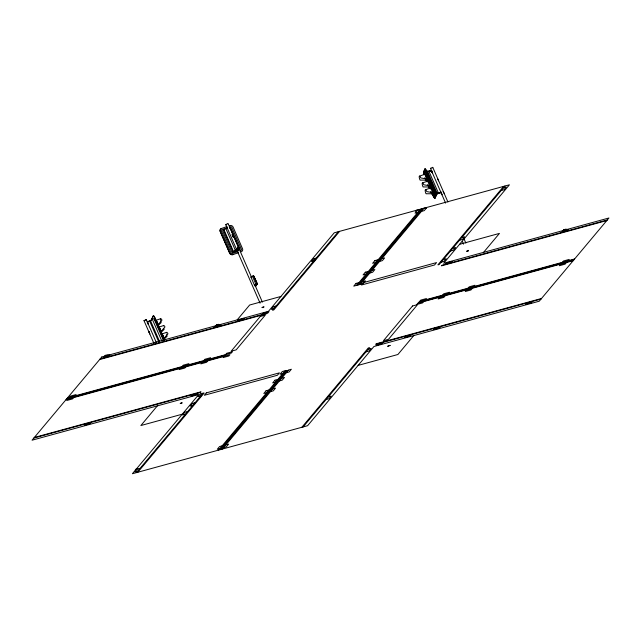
<?xml version="1.0" encoding="UTF-8"?>
<svg xmlns="http://www.w3.org/2000/svg" width="641" height="641" viewBox="0 0 641 641"><rect width="100%" height="100%" fill="white"/><g stroke="black" fill="none" stroke-linecap="round" stroke-linejoin="round"><path stroke-width="0.96" d="M423.733 172.012L424.903 168.936A2.58 0.633 70.5 0 1 426.233 170.338L435.672 191.939A2.58 0.633 70.5 0 1 436.329 195.088L435.159 198.165A2.58 0.633 70.5 0 1 434.374 197.789M423.901 174.576L425.079 171.508L425.784 171.251L435.223 192.861L434.045 195.93L433.34 196.178L432.162 193.478M428.685 171.323L431.473 170.338L432.467 172.613L431.473 170.338L428.597 171.548M433.34 196.178L434.518 193.109L425.079 171.508M434.318 195.497L435.191 193.213L438.252 192.661L437.843 193.71L435.968 194.912M437.571 178.567L438.564 180.842M440.808 192.428C441.184 190.786 443.051 198.454 440.808 192.428L436.257 194.047M227.715 227.843L225.84 228.484L223.621 230.311L233.06 251.921L235.279 250.094L237.154 249.445M229.71 228.22L229.999 227.587L239.438 249.189L239.149 249.83L237.971 247.122M235.92 250.751C237.05 250.927 234.983 250.391 236.898 248.604M235.968 250.863L236.922 248.764M253.54 275.646L250.919 277.072L254.397 285.029L254.942 285.053L254.565 285.565M254.918 286.038L256.088 285.638L257.001 283.651L254.437 285.021M257.418 283.594L256.12 285.798L257.418 283.594L253.491 275.534L257.049 283.763M148.327 324.154L147.27 321.75L150.964 320.484M163.383 340.299L153.944 318.697L152.302 319.258L150.371 320.452L149.866 321.542L158.912 342.246M151.781 319.146L153.255 315.973A2.58 0.721 71.1 0 1 154.673 317.335L164.392 339.61L163.687 339.85M153.944 343.432L143.985 320.628L146.316 319.547L145.667 320.22M151.052 320.58L147.334 322.046M67.85 399.159L66.736 400.497L72.489 398.918L73.603 397.588M67.473 397.925L69.276 397.468L70.39 396.138L76.143 394.56L75.021 395.89M102.953 358.175L105.541 355.306L107.448 354.785L109.819 355.266L108.706 356.604M104.427 356.644L105.541 355.306M85.389 423.941L84.275 425.271L90.028 423.693L91.142 422.363M214.054 327.727L215.168 326.397L220.921 324.819L219.799 326.149M215.52 326.197L216.634 324.859L218.541 324.338L220.127 324.658M182.092 366.548L183.206 365.218L188.959 363.639L187.845 364.969M157.341 405.873L140.86 425.544L182.276 414.19M237.186 319.883L249.637 305.02L280.918 296.446M203.774 360.603L204.888 359.272L210.641 357.694L209.519 359.032M237.659 321.261L238.781 319.923L244.525 318.353L243.412 319.683M192.212 394.752L191.098 396.09L196.843 394.511L197.965 393.181M262.153 314.547L263.267 313.209L269.02 311.638L267.906 312.968L100.124 358.952M135.251 469.989L136.012 469.084L137.879 468.571M266.832 313.265L266.327 313.866L99.627 359.553M136.525 472.593L202.876 393.39L204.134 393.045L137.783 472.241M338.344 231.689L272.593 310.18L273.851 309.835L339.61 231.345M415.352 211.25L416.113 210.336L420.119 209.671L418.918 209.567M417.315 210.44L415.023 213.173L417.836 212.403M420.496 209.174L356.692 285.333L363.143 283.562L365.426 280.838L362.622 281.599M219.935 449.734L285.934 370.955M357.95 284.989L421.754 208.83M421.77 209.463L422.531 208.557L426.537 207.892L424.254 210.625L421.449 211.394M221.057 449.421L287.056 370.642M359.072 284.684L422.876 208.525M222.315 449.077L288.562 370.009L291.367 369.24L289.075 371.972L286.271 372.741M360.338 284.332L424.142 208.181M301.847 427.275L368.198 348.079L369.464 347.734L303.113 426.93M503.674 186.379L437.915 264.861L439.181 264.517L504.94 186.034M445.463 264.308L446.577 262.97L452.33 261.4L451.216 262.73M418.18 303.177L420.752 300.108L426.497 298.538L425.384 299.868M423.645 301.599L422.531 302.929L416.778 304.507L417.892 303.169L573.174 260.695M405.577 336.245L404.463 337.575L410.216 336.004L411.33 334.666M442.635 295.14L443.748 293.802L449.501 292.232L448.388 293.562M413.733 335.604L397.909 354.497L358.119 365.402M483.578 252.354L499.459 233.396L459.549 244.333M468.114 288.154L469.228 286.823L474.981 285.245L473.859 286.583M561.348 232.547L563.928 229.678L565.843 229.157L568.214 229.638L567.093 230.968M562.814 231.008L563.928 229.678M526.814 302.969L525.7 304.299L531.445 302.72L532.567 301.39M562.341 262.329L563.463 260.999L569.208 259.421L568.094 260.751M218.581 450.102L285.133 370.738L282.328 371.508L280.037 374.24L282.849 373.471M436.233 193.927L440.896 192.212L441.833 194.375M215.656 325.884L216.634 324.859M227.94 224.005L227.339 223.677L225.784 224.727L260.062 303.177M148.159 324.25L147.43 321.822M164.649 338.584L167.117 336.269A3.093 0.865 71.1 0 1 166.596 334.762M157.958 325.556L161.155 322.623A3.093 0.865 71.1 0 1 160.522 320.62M432.427 167.838L432.771 167.341L430.432 168.343L445.599 203.093M240.639 250.655L240.824 250.583A1.282 1.186 24.5 0 0 241.409 249.261L231.834 227.355A1.282 1.186 24.5 0 0 230.407 226.73L230.207 226.778M425.752 171.604L428.813 171.051L438.252 192.661M428.677 171.459L431.401 170.49L432.363 172.782M428.589 171.676L431.425 170.386M419.462 176.147L424.606 174.328M422.443 182.965L427.499 181.171M425.424 189.792L430.48 187.997M434.518 193.109L435.223 192.861M435.383 194.031L440.96 192.052M436.345 193.822L440.88 192.276M227.042 226.521L221.554 228.452A2.58 2.38 24.5 0 0 220.208 231.529L229.646 253.131A2.58 2.38 24.5 0 0 232.979 254.605L238.468 252.674M227.499 227.707L221.906 229.654A1.282 1.186 24.5 0 0 221.329 230.976L230.896 252.875A1.282 1.186 24.5 0 0 232.33 253.507L237.939 251.593M224.374 230.095L222.547 230.72L231.986 252.33L237.45 250.447M232.771 252.29L237.33 250.719M254.1 276.856L256.184 281.631M154.249 318.248L154.954 318.008M147.166 321.974L150.042 321.117M155.587 320.444L160.619 318.713M158.567 327.263L163.599 325.54M161.548 334.089L166.58 332.358M503.417 187.845L506.222 187.076L503.938 189.808L501.134 190.577M381.82 258.7L384.624 257.93L382.332 260.655L379.528 261.424M461.776 237.555L464.581 236.785L462.289 239.51L459.485 240.279M372.084 270.31L374.889 269.541L372.605 272.273L369.801 273.042M452.778 248.291L455.583 247.522L453.299 250.254L450.487 251.024M443.42 259.461L446.224 258.692L443.941 261.424L441.128 262.193M104.074 356.845L109.819 355.266M562.461 231.209L568.214 229.638M607.307 219.943L442.034 265.246L441.529 265.847L606.811 220.544M69.276 397.468L231.329 353.055L232.443 351.717L226.69 353.295L223.108 357.574L228.861 355.995L229.975 354.665L224.222 356.244M419.631 301.446L574.624 258.964M66.936 398.566L225.071 355.226M419.134 302.039L574.12 259.565M66.488 399.103L224.63 355.763M418.685 302.576L573.671 260.094M65.991 399.704L224.126 356.364M34.342 437.474L201.042 391.787L200.545 392.388L33.837 438.075M541.525 298.474L376.243 343.768L375.738 344.369L541.02 299.075M284.668 371.299L288.314 370.298M368.287 349.137L371.091 348.367L368.807 351.1L366.003 351.869M281.695 378.198L284.5 377.429L282.216 380.161L279.412 380.93M187.677 411.482L184.864 412.251L182.581 414.983L185.385 414.214M272.729 388.903L275.534 388.134L273.25 390.866L270.446 391.635M328.328 396.835L331.133 396.066L328.841 398.798L326.037 399.567M140.026 468.403L137.222 469.172L134.93 471.904L137.735 471.135M222.379 445.775L219.567 446.545L217.283 449.277L220.087 448.508M225.832 444.878L228.637 444.109L226.353 446.841L223.549 447.61M226.569 224.703L225.784 224.727M250.919 277.072L251.488 277.184M430.984 168.455L430.456 168.431M144.481 320.668L143.985 320.628M425.336 207.788L426.537 207.892M154.185 317.287L154.473 317.832M432.771 167.341L447.923 202.003M463.86 238.492L465.855 243.051M443.139 191.475L444.213 193.526M462.337 241.409L463.539 244.141M427.395 171.019L436.833 192.629M429.55 186.467L430.335 188.262M430.175 188.67A3.221 0.793 70.5 0 1 431.649 189.279A3.093 0.761 70.5 0 1 432.683 193.614C433.284 200.24 436.809 195.433 435.375 192.38L425.969 170.851C424.991 168.311 423.493 173.334 424.382 174.608A3.093 0.761 70.5 0 1 425.961 176.307A3.093 0.761 70.5 0 1 426.674 180.081A3.093 0.761 70.5 0 1 424.951 177.902M426.241 179.704L427.146 181.459M429.39 186.908L430.295 188.662M432.531 194.111L433.829 196.763A2.58 0.633 70.5 0 0 434.237 197.572M426.265 179.977L427.05 181.78M429.406 187.18L430.199 188.983M252.354 276.095L255.831 284.051M230.744 227.9L240.183 249.509M228.116 223.653L251.633 277.473M254.822 284.764L262.393 302.103M237.482 248.404L238.476 250.679M225.84 228.484L235.279 250.094M223.909 229.678L233.348 251.288M154.866 318.729L160.354 331.285M161.139 333.08L163.487 338.464M155.034 320.043L156.22 322.744M157.005 324.546L158.183 327.247M162.117 336.253L163.295 338.953M152.302 319.258L161.74 340.86M150.371 320.452L159.417 341.156M146.332 319.643L156.276 342.358M432.419 172.661L431.441 170.666M237.507 248.564L238.14 249.998M163.88 339.361L164.12 340.026M233.004 254.557A2.58 2.38 24.5 0 1 229.67 253.091L220.232 231.481A2.58 2.38 24.5 0 1 221.578 228.404M241.176 251.785A2.58 2.38 24.5 0 0 242.522 248.7L233.108 227.05A2.58 2.38 24.5 0 0 229.774 225.584M430.231 188.758A3.093 0.761 70.5 0 1 431.641 189.343A3.221 0.793 70.5 0 1 432.739 193.734A3.221 0.793 70.5 0 1 430.888 191.579A3.093 0.761 70.5 0 0 432.683 193.614M430.888 188.093A3.221 0.793 70.5 0 1 432.979 190.529A3.221 0.793 70.5 0 1 432.699 193.366M427.956 181.026A3.221 0.793 70.5 0 1 430.087 183.975A3.221 0.793 70.5 0 1 429.718 186.547M427.194 181.844A3.221 0.793 70.5 0 1 428.669 182.453A3.221 0.793 70.5 0 1 429.758 186.908A3.221 0.793 70.5 0 1 427.908 184.752M427.259 181.627A3.093 0.761 70.5 0 1 428.805 182.821A3.093 0.761 70.5 0 1 429.678 186.851A3.093 0.761 70.5 0 1 427.932 184.728M424.03 174.584A2.58 0.633 70.5 0 1 423.613 172.052L424.791 168.984A2.58 0.633 70.5 0 1 426.121 170.378L435.56 191.98A2.58 0.633 70.5 0 1 436.217 195.136L435.039 198.205A2.58 0.633 70.5 0 1 433.717 196.811M424.919 174.777A3.221 0.793 70.5 0 1 426.017 174.713A3.221 0.793 70.5 0 1 427.491 178.727A3.221 0.793 70.5 0 1 426.738 179.72M424.222 174.705A3.221 0.793 70.5 0 1 425.84 175.938A3.221 0.793 70.5 0 1 426.746 180.145A3.221 0.793 70.5 0 1 424.927 177.934M166.356 333.016A3.093 0.865 71.1 0 1 167.966 333.769L164.489 337.727A3.093 0.865 71.1 0 1 164.384 339.626M163.759 328.448A3.093 0.865 71.1 0 0 164.136 329.45L160.939 332.383A3.093 0.865 71.1 0 0 160.17 329.137A3.221 0.905 71.1 0 0 158.672 327.094M163.415 325.892A3.093 0.865 71.1 0 1 164.985 326.942L161.508 330.9A3.093 0.865 71.1 0 1 161.26 332.855M158.712 327.214A3.093 0.865 71.1 0 1 160.17 329.137A3.221 0.905 71.1 0 1 160.979 332.487M163.727 339.986A3.221 0.905 71.1 0 0 163.175 335.916A3.093 0.865 71.1 0 0 161.436 334.225M163.8 339.73A3.093 0.865 71.1 0 0 163.151 335.956A3.221 0.905 71.1 0 0 161.308 334.338A3.221 0.905 71.1 0 0 161.131 334.201M151.613 320.212A2.58 0.721 71.1 0 1 151.669 319.186L153.135 316.013A2.58 0.721 71.1 0 1 154.553 317.375L163.992 338.985A2.58 0.721 71.1 0 1 164.433 340.243M161.78 334.858A3.221 0.905 71.1 0 1 162.253 335.676M162.469 336.156A3.221 0.905 71.1 0 1 162.678 336.669M163.135 338.248A3.221 0.905 71.1 0 1 163.215 338.736M158.567 327.735A3.221 0.905 71.1 0 1 159.04 328.416M159.272 328.849A3.221 0.905 71.1 0 1 159.697 329.851M159.881 330.379A3.221 0.905 71.1 0 1 160.034 330.908M155.37 320.692A3.221 0.905 71.1 0 1 155.587 320.917M156.059 321.59A3.221 0.905 71.1 0 1 156.292 322.03M156.716 323.024A3.221 0.905 71.1 0 1 157.053 324.09M155.426 320.46A3.221 0.905 71.1 0 1 156.877 321.566A3.221 0.905 71.1 0 1 157.998 325.283M157.918 325.86A3.093 0.865 71.1 0 0 158.527 324.082L162.005 320.123A3.093 0.865 71.1 0 0 160.394 319.37M155.475 320.58A3.093 0.865 71.1 0 1 156.869 321.63A3.093 0.865 71.1 0 1 157.942 325.211M387.757 346.236L390.097 345.387L387.757 346.236M466.744 251.24C468.916 252.001 469.565 248.9 466.744 251.24M262.097 307.528C264.164 308.345 265.062 305.156 262.097 307.528M148.848 331.445L149.778 333.841L148.848 331.445M180.289 403.421C182.348 404.247 183.262 401.05 180.289 403.421M101.767 356.997L32.05 440.207L198.758 394.519L132.399 473.723L307.6 425.704L373.951 346.501L539.233 301.206L608.95 217.988L443.668 263.291L509.427 184.8L334.225 232.819L268.475 311.31L101.767 356.997M180.233 368.255L179.111 369.585L184.864 368.006L185.978 366.676L180.233 368.255M201.931 362.55L200.817 363.88L206.562 362.301L207.684 360.971L201.931 362.55M260.23 316.502L231.145 351.212L236.192 349.834L265.278 315.116L260.23 316.502M200.321 393.943L198.029 396.675L200.841 395.906L203.125 393.173L200.321 393.943M192.388 403.429L190.097 406.162L192.901 405.392L195.193 402.66L192.388 403.429M273.587 306.654L271.295 309.387L274.1 308.617L276.391 305.885L273.587 306.654M313.737 258.788L311.446 261.512L314.25 260.743L316.542 258.019L313.737 258.788M206.346 392.877L204.335 395.281L277.417 375.249L279.42 372.854L206.346 392.877M374.905 260.583L372.621 263.315L375.426 262.546L377.709 259.813L374.905 260.583M365.346 272.193L363.054 274.925L365.859 274.156L368.15 271.423L365.346 272.193M266.079 390.762L263.788 393.494L266.592 392.725L268.883 389.992L266.079 390.762M274.965 380.193L272.673 382.925L275.478 382.156L277.769 379.424L274.965 380.193M356.027 283.41L353.736 286.142L356.54 285.373L358.832 282.641L356.027 283.41M363.471 282.609L361.46 285.013L434.542 264.981L436.553 262.578L363.471 282.609M377.196 344.057L376.083 345.395L381.836 343.816L382.949 342.486L377.196 344.057M412.532 305.973L383.454 340.683L388.502 339.305L417.587 304.587L412.532 305.973M439.213 297.64L438.091 298.97L443.844 297.392L444.958 296.062L439.213 297.64M466.327 290.205L465.214 291.535L470.959 289.964L472.08 288.626L466.327 290.205M434.686 328.336L433.564 329.674L439.317 328.096L440.431 326.766L434.686 328.336M560.458 264.404L559.345 265.735L565.098 264.164L566.211 262.826L560.458 264.404M238.46 249.934C235.167 245.864 239.83 247.843 238.46 249.934M232.154 234.71L233.148 236.986L232.154 234.71M425.303 180.113L420.063 180.113L419.887 179.704A3.093 0.761 70.5 0 1 419.294 176.275A3.093 0.761 70.5 0 1 420.833 177.95L425.977 178.871A3.093 0.761 70.5 0 1 425.303 180.113M428.284 186.94L423.044 186.94L422.868 186.523A3.093 0.761 70.5 0 1 422.275 183.102A3.093 0.761 70.5 0 1 423.813 184.768L428.957 185.69A3.093 0.761 70.5 0 1 428.284 186.94M431.265 193.758L426.025 193.766L425.848 193.35A3.093 0.761 70.5 0 1 425.255 189.92A3.093 0.761 70.5 0 1 426.794 191.595L431.938 192.516A3.093 0.761 70.5 0 1 431.265 193.758"/></g></svg>
